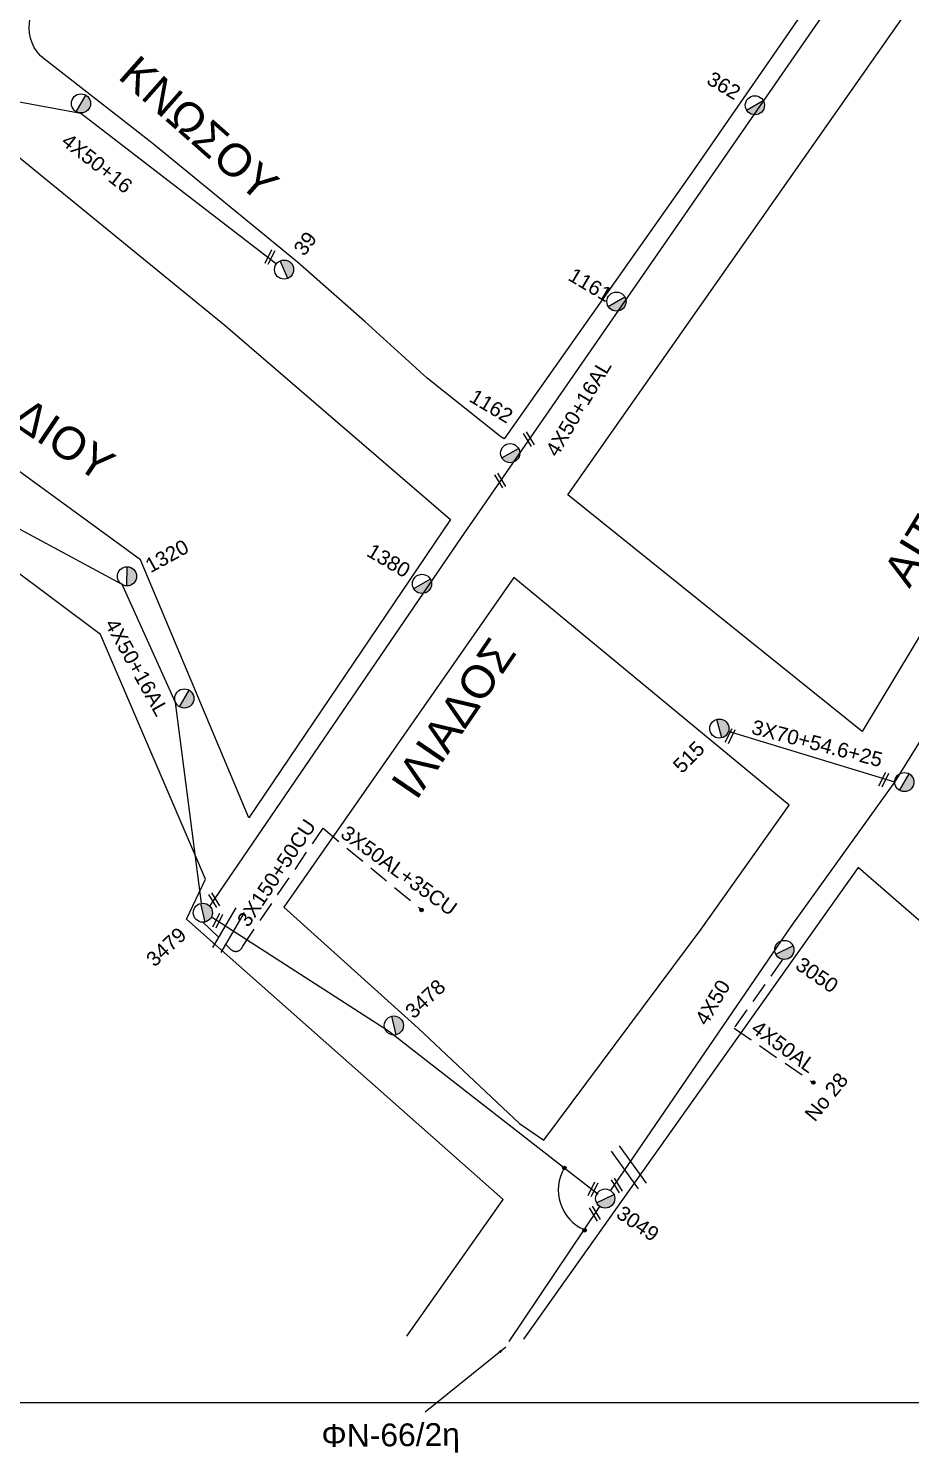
# Model space of a CAD drawing. Header units: millimetres. Extents: x 898 to 5598, y 789 to 3443.
# Drawn here: x 2304 to 2412.5, y 795.7 to 970.9 of the extents above; entities that cross this region are included whole.
import ezdxf

# ---------------------------------------------------------------- set-up
doc = ezdxf.new("R2010")
doc.units = ezdxf.units.MM
doc.linetypes.add('DASHED', pattern=[19.05, 12.7, -6.35])
for name, color, linetype in [('Άγνωστα', 7, 'Continuous'), ('Γυμνά εναέρια ΧΤ (3Φ)   4x50CU', 7, 'Continuous'), ('Γυμνά εναέρια ΧΤ και ΦΟΠ (3Φ)   4x50+16AL', 7, 'Continuous'), ('Εναέρια παροχή ΧΤ 4x16', 7, 'SYN_LINE'), ('Επιγραφές - Σχήματα', 7, 'Continuous'), ('Καλώδια ΧΤ   3x150+50CU', 7, 'DASHED'), ('Μηχανική τομή', 7, 'Continuous'), ('Στύλος ΦΜ', 7, 'Continuous'), ('Στύλος ΦΜ @ 1', 7, 'Continuous'), ('Συνδέσεις', 7, 'Continuous'), ('Συνεστραμμένα ΧΤ   3x70+54.6+25 AL', 7, 'SYN_LINE'), ('Τομή', 7, 'Continuous'), ('Υπόβαθρο ΔΕΗ', 7, 'Continuous'), ('Υπόγεια καλώδια Παροχών ΧΤ   4x50AL', 7, 'DASHED')]:
    doc.layers.add(name, color=color, linetype=linetype)
doc.styles.add('arial', font='arial.ttf')
doc.styles.get("Standard").update_dxf_attribs({"font": 'arial.ttf'})
doc.linetypes.add('SYN_LINE', pattern='A,0.5,-0.0001,["/\\/\\/\\/",Standard,S=0.1,R=0,X=0,Y=-0.05],-0.25', length=0.7501)
doc.dimstyles.new('ISO-25', dxfattribs={"dimtxt": 2.5, "dimasz": 2.5, "dimexe": 1.25, "dimexo": 0.625, "dimtad": 1, "dimtxsty": 'Standard', "dimcen": 2.5, "dimadec": 0, "dimazin": 0, "dimtfac": 1, "dimtmove": 0, "dimatfit": 3, "dimfxl": 1, "dimarcsym": 0})

# ---------------------------------------------------------------- blocks, each defined once
blk = doc.blocks.new('ΥΠΑΡΧΩΝ ΤΣΙΜΕΝΤΕΝΙΟΣ ΣΤΥΛΟΣ')
at = {"layer": 'Στύλος ΦΜ'}
blk.add_hatch(color=7, dxfattribs=at).paths.add_polyline_path([(-1.29, -2.28, 0.574793), (2.62, 0, 0.268822), (1.3, 2.27)])
at = {"layer": 'Στύλος ΦΜ', "color": 7}
blk.add_line((-1.29, -2.28), (1.3, 2.27), dxfattribs=at)
blk.add_circle((0, 0), 2.62, dxfattribs=at)
at = {"layer": 'Στύλος ΦΜ', "flags": 4}
for tag, p in [('ΑΡΙΘΜΟΣ', (-4.68, 8.05)), ('ΤΥΠΟΣ', (-4.91, 3.03))]:
    blk.add_attdef(tag, p, '', height=4, dxfattribs=at)
blk = doc.blocks.new('ΤΟΜΗ')
at = {"layer": 'Τομή', "ltscale": 40}
for p, q in [((-5.68, 0), (5.68, 0)), ((5.68, -2.33), (-5.68, -2.33))]:
    blk.add_line(p, q, dxfattribs=at)
blk = doc.blocks.new('ΜΗΧΑΝΙΚΗ ΤΟΜΗ')
at = {"layer": 'Μηχανική τομή', "ltscale": 40}
for p, q in [((-1.89, 0.78), (1.89, 0.78)), ((1.89, 0), (-1.89, 0))]:
    blk.add_line(p, q, dxfattribs=at)
blk = doc.blocks.new('_ΣΥΝΔΕΣΗ')
at = {"layer": 'Συνδέσεις', "linetype": 'SYN_LINE', "ltscale": 40}
blk.add_hatch(color=256, dxfattribs=at).paths.add_polyline_path([(0.5, -0.01, 1), (-0.5, -0.01, 1)])
at = {"layer": 'Συνδέσεις'}
blk.add_circle((0, -0.01), 0.5, dxfattribs=at)

msp = doc.modelspace()

# ---------------------------------------------------------------- linework, layer by layer
at = {"layer": 'Άγνωστα', "color": 85, "linetype": 'DASHED', "ltscale": 0.2}
msp.add_lwpolyline([(2340.19, 872.51), (2352.33, 862.48)], dxfattribs=at)
at = {"layer": 'Άγνωστα', "color": 85}
msp.add_lwpolyline([(2363.11, 809.34), (2374.25, 825.97)], dxfattribs=at)
at = {"layer": 'Γυμνά εναέρια ΧΤ (3Φ)   4x50CU', "color": 30}
msp.add_lwpolyline([(2375.57, 827.91), (2397.79, 860.44), (2410.54, 878.2)], dxfattribs=at)
at = {"layer": 'Γυμνά εναέρια ΧΤ και ΦΟΠ (3Φ)   4x50+16AL', "color": 30, "ltscale": 40}
msp.add_lwpolyline([(2326.27, 862.93), (2357.23, 908.3), (2413.02, 988.95), (2419.88, 999.94)], dxfattribs=at)
at = {"layer": 'Γυμνά εναέρια ΧΤ και ΦΟΠ (3Φ)   4x50+16AL', "color": 173}
msp.add_lwpolyline([(2291.64, 963.95), (2310.41, 960.54), (2334.46, 941.97)], dxfattribs=at)
at = {"layer": 'Γυμνά εναέρια ΧΤ και ΦΟΠ (3Φ)   4x50+16AL', "color": 30, "ltscale": 40}
msp.add_lwpolyline([(2325.25, 863.29), (2322.06, 888), (2315.57, 902.33, -0.000218), (2315.48, 902.5), (2293.52, 914.34), (2280.67, 928.9), (2274.58, 934.8), (2265.29, 938.91)], format="xyb", dxfattribs=at)
at = {"layer": 'Εναέρια παροχή ΧΤ 4x16', "color": 85, "linetype": 'Continuous', "ltscale": 0.2}
for p, q in [((2326.61, 861.55), (2348.26, 847.58)), ((2348.26, 847.58), (2374.04, 827.49))]:
    msp.add_line(p, q, dxfattribs=at)
at = {"layer": 'Εναέρια παροχή ΧΤ 4x16', "color": 0, "linetype": 'Continuous', "ltscale": 0.2}
msp.add_arc((2374.45, 827.98), 5.31, 149.5158, 246.2286, dxfattribs=at)
at = {"layer": 'Επιγραφές - Σχήματα'}
msp.add_lwpolyline([(924.79, 801.84), (2932.69, 801.84)], dxfattribs=at)
at = {"layer": 'Καλώδια ΧΤ   3x150+50CU', "color": 85, "linetype": 'DASHED', "ltscale": 0.2}
msp.add_lwpolyline([(2325.4, 860.94), (2328.86, 857.61, 0.570001), (2330.31, 858.01), (2340.19, 872.51)], format="xyb", dxfattribs=at)
at = {"layer": 'Συνεστραμμένα ΧΤ   3x70+54.6+25 AL', "color": 30, "linetype": 'SYN_LINE', "ltscale": 20}
msp.add_lwpolyline([(2410.54, 878.2), (2390.09, 884.43)], dxfattribs=at)
at = {"layer": 'Υπόβαθρο ΔΕΗ'}
for points in [[(2362.05, 920.7), (2353.02, 927.91), (2345.33, 934.89), (2337.04, 942.2), (2319.13, 956.86), (2305.91, 967.16, -0.265641), (2304.06, 971.66, -0.012202), (2304.85, 976.75, -0.220164), (2308.15, 981.45), (2348.15, 1011.4), (2368.78, 1020.57), (2412.43, 992.06), (2385.52, 953.15), (2362.49, 920.46), (2362.05, 920.7)], [(2295.28, 960.9), (2301.56, 956.1), (2328.15, 934.37), (2355.88, 910.53), (2331.07, 873.81), (2317.74, 905.54), (2277.68, 934.75), (2286.01, 948.08, 0.142284), (2289.17, 959.24, -0.770787), (2295.28, 960.9, 0.220758)]]:
    msp.add_lwpolyline(points, format="xyb", dxfattribs=at)
for points in [[(2406.51, 884.43), (2370.32, 913.54), (2412.06, 973.09), (2420.88, 986.1), (2454.05, 963.34), (2406.51, 884.43)], [(2350.49, 810.02), (2362.36, 826.83), (2323.4, 861.33), (2325.72, 866.25), (2312.81, 896.34), (2272.86, 926.22), (2231.08, 856.83), (2221.07, 829.91), (2249.37, 822.72), (2288.09, 810.88)], [(2397.55, 875.37), (2363.66, 903.38), (2335.36, 862.81), (2351.89, 847.91), (2364.36, 836.2), (2367.37, 834.12), (2386.73, 860.08), (2397.55, 875.37)], [(2457.2, 809.24), (2462.62, 818.55), (2406.02, 867.68), (2364.86, 809.63)]]:
    msp.add_lwpolyline(points, dxfattribs=at)
at = {"layer": 'Υπόγεια καλώδια Παροχών ΧΤ   4x50AL', "color": 30, "linetype": 'Continuous', "ltscale": 0.2}
msp.add_lwpolyline([(2410.54, 878.2), (2428.83, 907.69), (2461.12, 958.17)], dxfattribs=at)
at = {"layer": 'Υπόγεια καλώδια Παροχών ΧΤ   4x50AL', "color": 30, "ltscale": 0.2}
msp.add_lwpolyline([(2396.74, 856.38), (2390.77, 847.93), (2400.33, 841.32)], dxfattribs=at)

# ---------------------------------------------------------------- block references
at = {"layer": 'Μηχανική τομή', "xscale": 0.4999999999999995, "yscale": 0.4999999999999995, "zscale": 0.4999999999999995}
for p, rotation in [((2333.84, 942.73), 63.70707487867689), ((2365.68, 920.49), 121.4684539157489), ((2362.14, 915.4), 121.4684539157489), ((2390.45, 883.77), 63.70707487867689), ((2409.36, 878.41), 63.70707487867689), ((2326.95, 863.76), 121.4684539157489), ((2327.41, 861.05), 63.70707487867689), ((2373.58, 827.99), 63.70707487867689), ((2376.5, 828.66), 121.4684539157489), ((2373.81, 825.18), 121.4684539157489)]:
    msp.add_blockref('ΜΗΧΑΝΙΚΗ ΤΟΜΗ', p, dxfattribs=dict(at, rotation=rotation))
at = {"layer": 'Στύλος ΦΜ @ 1', "ltscale": 40}
ref = msp.add_blockref('ΥΠΑΡΧΩΝ ΤΣΙΜΕΝΤΕΝΙΟΣ ΣΤΥΛΟΣ', (2393.33, 961.49), dxfattribs=dict(at, xscale=0.4499999999998181, yscale=0.4499999999998181, zscale=0.4499999999998181, rotation=329.2361753124918))
ref.add_attrib('ΤΥΠΟΣ', '362', (2387.25, 964.22), dxfattribs={"layer": 'Στύλος ΦΜ', "height": 1.8, "rotation": 329.2362, "flags": 4})
at = {"layer": 'Στύλος ΦΜ @ 1', "ltscale": 40, "xscale": 0.4499999999998181, "yscale": 0.4499999999998181, "zscale": 0.4499999999998181}
for p in [(2310.41, 961.72), (2323.13, 888.49), (2411.72, 878.2)]:
    msp.add_blockref('ΥΠΑΡΧΩΝ ΤΣΙΜΕΝΤΕΝΙΟΣ ΣΤΥΛΟΣ', p, dxfattribs=at)
at = {"layer": 'Στύλος ΦΜ @ 1', "ltscale": 40}
ref = msp.add_blockref('ΥΠΑΡΧΩΝ ΤΣΙΜΕΝΤΕΝΙΟΣ ΣΤΥΛΟΣ', (2335.4, 941.27), dxfattribs=dict(at, xscale=0.449999999999818, yscale=0.449999999999818, zscale=0.449999999999818, rotation=53.20642780676519))
ref.add_attrib('ΤΥΠΟΣ', '39', (2337.87, 942.82), dxfattribs={"layer": 'Στύλος ΦΜ', "height": 1.8, "rotation": 53.2064, "flags": 4})
ref = msp.add_blockref('ΥΠΑΡΧΩΝ ΤΣΙΜΕΝΤΕΝΙΟΣ ΣΤΥΛΟΣ', (2376.3, 937.33), dxfattribs=dict(at, xscale=0.4499999999998181, yscale=0.4499999999998181, zscale=0.4499999999998181, rotation=329.2361753124918))
ref.add_attrib('ΤΥΠΟΣ', '1161', (2370.21, 940.06), dxfattribs={"layer": 'Στύλος ΦΜ', "height": 1.8, "rotation": 329.2362, "flags": 4})
ref = msp.add_blockref('ΥΠΑΡΧΩΝ ΤΣΙΜΕΝΤΕΝΙΟΣ ΣΤΥΛΟΣ', (2363.22, 918.68), dxfattribs=dict(at, xscale=0.4499999999998181, yscale=0.4499999999998181, zscale=0.4499999999998181, rotation=329.2361753124918))
ref.add_attrib('ΤΥΠΟΣ', '1162', (2358.04, 925.13), dxfattribs={"layer": 'Στύλος ΦΜ', "height": 1.8, "rotation": 329.2362, "flags": 4})
ref = msp.add_blockref('ΥΠΑΡΧΩΝ ΤΣΙΜΕΝΤΕΝΙΟΣ ΣΤΥΛΟΣ', (2316.08, 903.52), dxfattribs=dict(at, xscale=0.4499999999998181, yscale=0.4499999999998181, zscale=0.4499999999998181, rotation=28.93083080648453))
ref.add_attrib('ΤΥΠΟΣ', '1320', (2318.97, 903.88), dxfattribs={"layer": 'Στύλος ΦΜ', "height": 1.8, "rotation": 28.9308, "flags": 4})
ref = msp.add_blockref('ΥΠΑΡΧΩΝ ΤΣΙΜΕΝΤΕΝΙΟΣ ΣΤΥΛΟΣ', (2352.37, 902.59), dxfattribs=dict(at, xscale=0.4499999999998181, yscale=0.4499999999998181, zscale=0.4499999999998181, rotation=329.2361753124918))
ref.add_attrib('ΤΥΠΟΣ', '1380', (2345.42, 906.12), dxfattribs={"layer": 'Στύλος ΦΜ', "height": 1.8, "rotation": 329.2362, "flags": 4})
ref = msp.add_blockref('ΥΠΑΡΧΩΝ ΤΣΙΜΕΝΤΕΝΙΟΣ ΣΤΥΛΟΣ', (2388.96, 884.78), dxfattribs=dict(at, xscale=0.449999999999818, yscale=0.449999999999818, zscale=0.449999999999818, rotation=45.30637339193736))
ref.add_attrib('ΤΥΠΟΣ', '515', (2384.35, 879.16), dxfattribs={"layer": 'Στύλος ΦΜ', "height": 1.8, "rotation": 45.3064, "flags": 4})
ref = msp.add_blockref('ΥΠΑΡΧΩΝ ΤΣΙΜΕΝΤΕΝΙΟΣ ΣΤΥΛΟΣ', (2325.41, 862.12), dxfattribs=dict(at, xscale=0.4499999999998182, yscale=0.4499999999998182, zscale=0.4499999999998182, rotation=43.07918231584611))
ref.add_attrib('ΤΥΠΟΣ', '3479', (2319.46, 855.35), dxfattribs={"layer": 'Στύλος ΦΜ', "height": 1.8, "rotation": 43.0792, "flags": 4})
ref = msp.add_blockref('ΥΠΑΡΧΩΝ ΤΣΙΜΕΝΤΕΝΙΟΣ ΣΤΥΛΟΣ', (2396.95, 857.54), dxfattribs=dict(at, xscale=0.4499999999998182, yscale=0.4499999999998182, zscale=0.4499999999998182, rotation=325.4232995089472))
ref.add_attrib('ΤΥΠΟΣ', '3050', (2398.17, 855.31), dxfattribs={"layer": 'Στύλος ΦΜ', "height": 1.8, "rotation": 325.4233, "flags": 4})
ref = msp.add_blockref('ΥΠΑΡΧΩΝ ΤΣΙΜΕΝΤΕΝΙΟΣ ΣΤΥΛΟΣ', (2348.91, 848.24), dxfattribs=dict(at, xscale=0.4499999999998182, yscale=0.4499999999998182, zscale=0.4499999999998182, rotation=43.07918231584611))
ref.add_attrib('ΤΥΠΟΣ', '3478', (2351.34, 848.96), dxfattribs={"layer": 'Στύλος ΦΜ', "height": 1.8, "rotation": 43.0792, "flags": 4})
ref = msp.add_blockref('ΥΠΑΡΧΩΝ ΤΣΙΜΕΝΤΕΝΙΟΣ ΣΤΥΛΟΣ', (2374.91, 826.94), dxfattribs=dict(at, xscale=0.4499999999998182, yscale=0.4499999999998182, zscale=0.4499999999998182, rotation=325.4232995089472))
ref.add_attrib('ΤΥΠΟΣ', '3049', (2376.12, 824.72), dxfattribs={"layer": 'Στύλος ΦΜ', "height": 1.8, "rotation": 325.4233, "flags": 4})
at = {"layer": 'Συνδέσεις', "xscale": 0.4499999999999886, "yscale": 0.4499999999999886, "zscale": 0.4499999999999886}
for p in [(2352.32, 862.47), (2400.52, 841.23), (2369.88, 830.71), (2372.37, 823.05)]:
    msp.add_blockref('_ΣΥΝΔΕΣΗ', p, dxfattribs=at)
at = {"layer": 'Τομή', "xscale": 0.5, "yscale": 0.5, "zscale": 0.5}
for p, rotation in [((2328.06, 860.28), 59.82316080762762), ((2378.3, 831.14), 305.5504003131014)]:
    msp.add_blockref('ΤΟΜΗ', p, dxfattribs=dict(at, rotation=rotation))

# ---------------------------------------------------------------- texts
at = {"ltscale": 40, "char_height": 4, "width": 94.4586, "attachment_point": 1, "style": 'arial'}
for s, insert, rotation in [('KNΩΣΟΥ', (2317.47, 967.89), 318.4944), ('ΓENAΔIOY', (2291.76, 933.87), 326.0352), ('AITΩΛIAΣ', (2408.92, 904.02), 58.6577), ('ΙΛΙΑΔΟΣ', (2348.37, 878.08), 55.7821)]:
    msp.add_mtext(s, dxfattribs=dict(at, insert=insert, rotation=rotation))
at = {"layer": 'Άγνωστα', "ltscale": 40, "attachment_point": 1, "style": 'arial'}
for s, insert, char_height, width, rotation in [('4X50+16', (2308.97, 958.19), 1.8, 31.6072, 321.8777), ('3X70+54.6+25', (2393.24, 885.91), 1.8, 31.6072, 345.4338), ('3X50AL+35CU', (2343.26, 872.99), 1.8, 31.6072, 324.0458), ('4X50', (2385.85, 849.02), 1.8, 31.6072, 59.3153), ('No 28', (2399.31, 837.42), 1.8, 7.1535, 50.9451), ('ΦΝ-66/2η', (2339.98, 799.16), 2.8, 7.1535, 0.5869)]:
    msp.add_mtext(s, dxfattribs=dict(at, insert=insert, char_height=char_height, width=width, rotation=rotation))
at = {"layer": 'Γυμνά εναέρια ΧΤ και ΦΟΠ (3Φ)   4x50+16AL', "ltscale": 40, "char_height": 1.8, "width": 31.6072, "attachment_point": 1, "style": 'arial'}
for insert, rotation in [((2367.47, 919.01), 59.3153), ((2314.86, 898.54), 299.0993)]:
    msp.add_mtext('4X50+16AL', dxfattribs=dict(at, insert=insert, rotation=rotation))
at = {"layer": 'Καλώδια ΧΤ   3x150+50CU', "ltscale": 0.2, "insert": (2329.5, 861.22), "char_height": 1.8, "width": 31.6072, "attachment_point": 1, "rotation": 56.2651, "style": 'arial'}
msp.add_mtext('3X150+50CU', dxfattribs=at)
at = {"layer": 'Υπόγεια καλώδια Παροχών ΧΤ   4x50AL', "ltscale": 0.2, "insert": (2393.79, 849), "char_height": 1.8, "width": 31.6072, "attachment_point": 1, "rotation": 324.0458, "style": 'arial'}
msp.add_mtext('4X50AL', dxfattribs=at)

# ---------------------------------------------------------------- leaders
at = {"layer": 'Επιγραφές - Σχήματα', "ltscale": 40}
msp.add_leader([(2362.69, 808.67), (2352.76, 800.66)], dimstyle='ISO-25', override={"dimasz": 1, "dimtad": 0}, dxfattribs=at)

doc.saveas('drawing.dxf')
